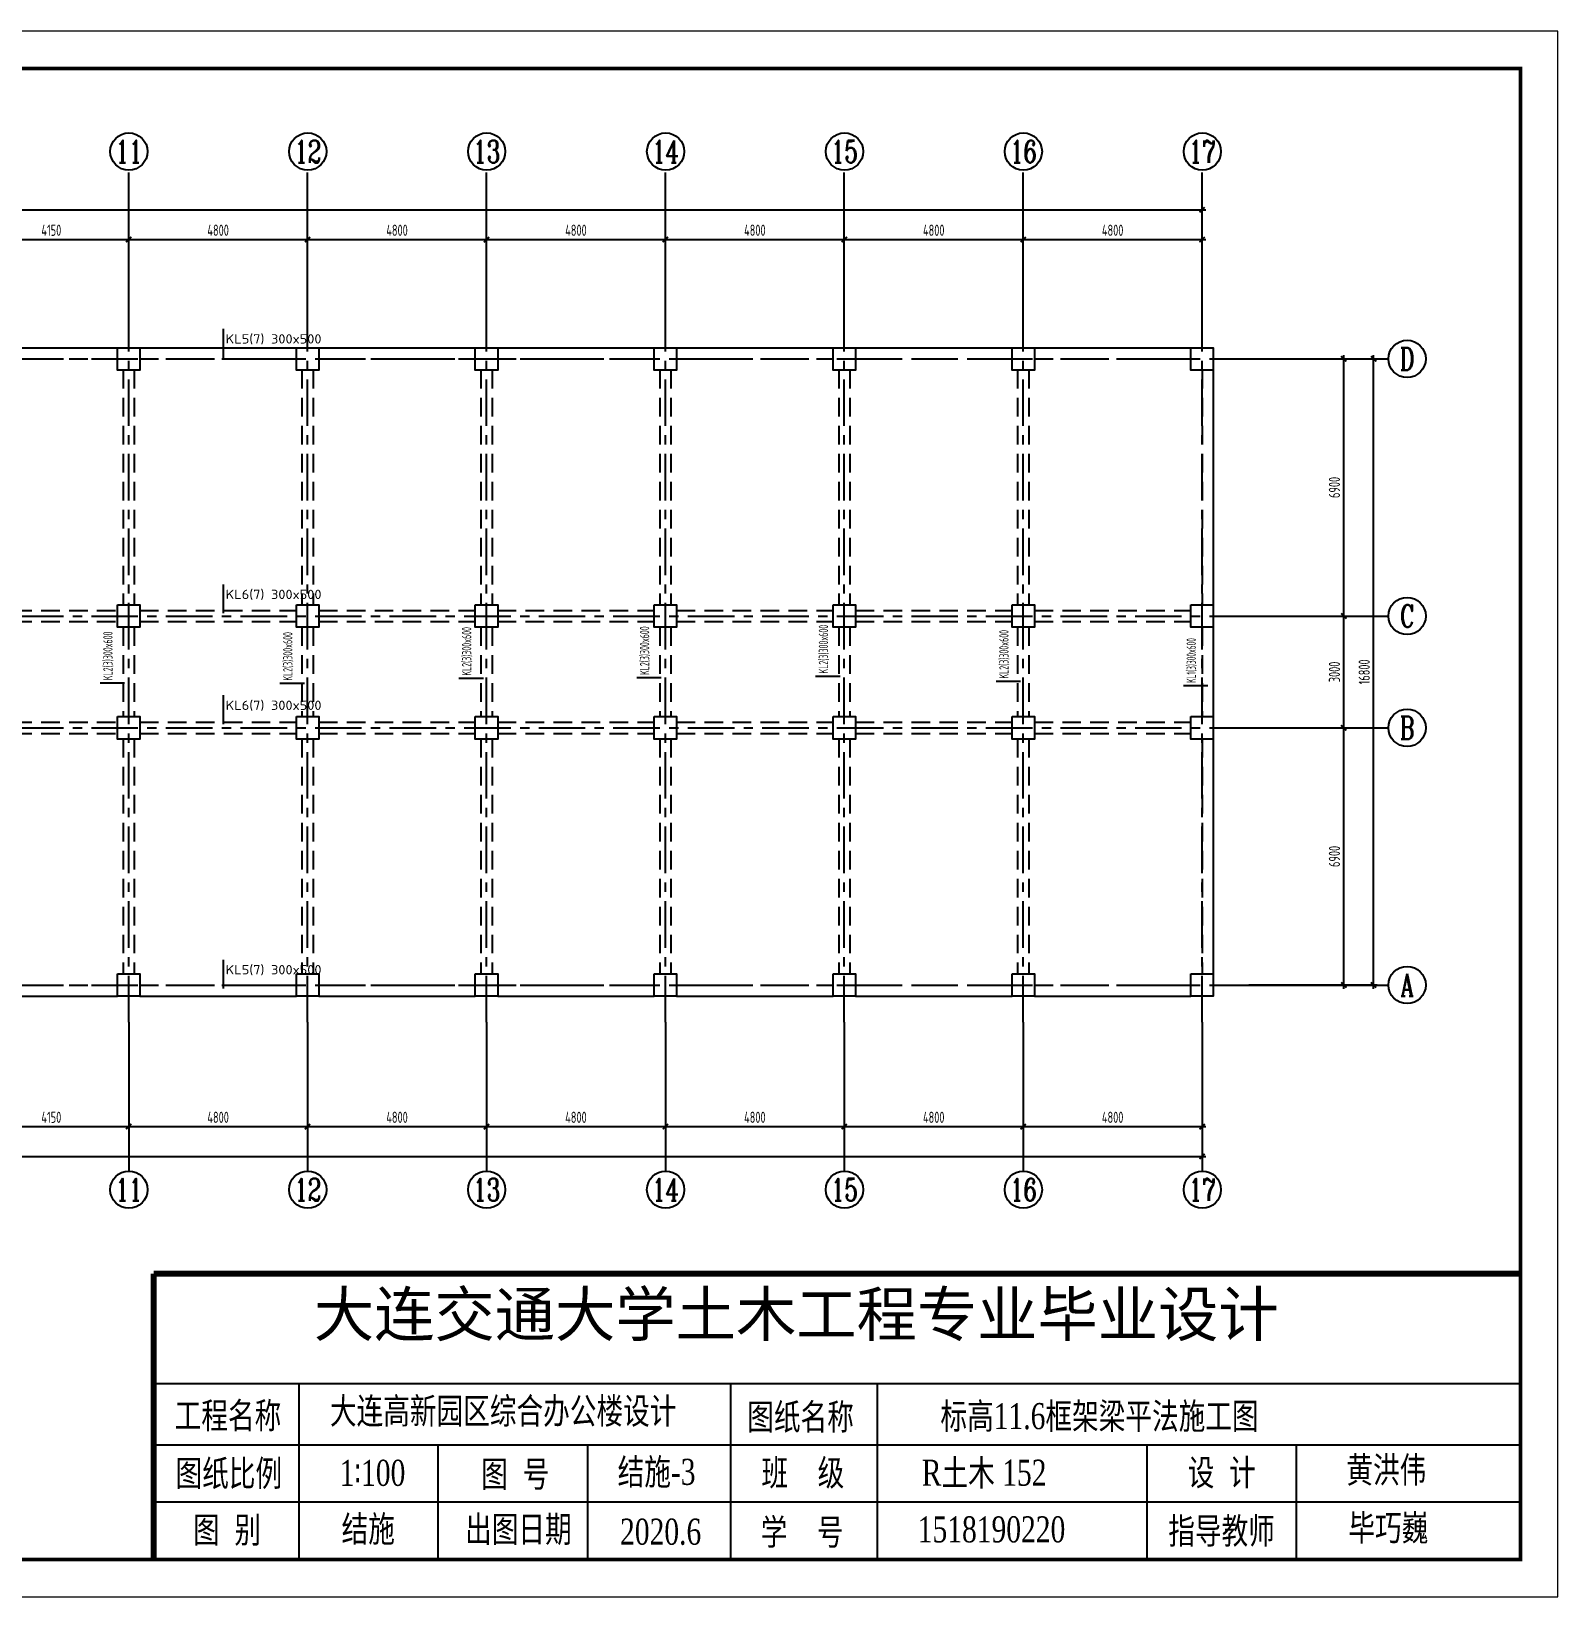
# Model space of a CAD drawing. Extents: x 50245 to 535158, y -325728 to -122983.
# Drawn here: x 230588 to 271540, y -211795 to -169795 of the extents above; entities that cross this region are included whole.
import ezdxf
from ezdxf.enums import TextEntityAlignment as Align

# ---------------------------------------------------------------- set-up
doc = ezdxf.new("R2010")
doc.units = 0
doc.header["$LTSCALE"] = 1000
doc.linetypes.add('CENTER', pattern=[2, 1.25, -0.25, 0.25, -0.25])
doc.linetypes.add('DASHED', pattern=[0.75, 0.5, -0.25])
doc.layers.get('0').update_dxf_attribs({"linetype": 'CONTINUOUS'})
doc.layers.get('Defpoints').update_dxf_attribs({"linetype": 'CONTINUOUS'})
for name, color, linetype in [('AXIS', 253, 'CENTER'), ('AXIS_DIM', 3, 'CONTINUOUS'), ('AXIS_NUM', 7, 'CONTINUOUS'), ('BEAM', 4, 'DASHED'), ('BEAM_CON', 4, 'CONTINUOUS'), ('COLU', 7, 'CONTINUOUS'), ('PUB_TEXT', 7, 'CONTINUOUS'), ('图框', 7, 'CONTINUOUS'), ('梁集中标注', 2, 'CONTINUOUS')]:
    doc.layers.add(name, color=color, linetype=linetype)
doc.layers.add('PUB_TITLE', color=7, linetype='CONTINUOUS', lineweight=0)
doc.styles.add('HZ', font='txt', dxfattribs={"bigfont": 'hztxt'})
doc.styles.add('TSSD_Axis', font='complex.shx', dxfattribs={"width": 0.7, "bigfont": 'hztxt.shx'})
doc.styles.add('TSSD_Dimension', font='tssdeng.shx', dxfattribs={"width": 0.7, "bigfont": 'hztxt.shx'})
doc.styles.add('图签', font='times.ttf', dxfattribs={"width": 0.75})
doc.dimstyles.new('TSSD_100_100', dxfattribs={"dimtxt": 300, "dimasz": 100, "dimexe": 100, "dimexo": 250, "dimgap": 100, "dimtad": 1, "dimdec": 0, "dimzin": 0, "dimdsep": 46, "dimtxsty": 'TSSD_Dimension', "dimblk": 'ARCHTICK', "dimblk1": 'ARCHTICK', "dimblk2": 'ARCHTICK', "dimcen": 0, "dimdle": 100, "dimclrt": 7, "dimadec": 0, "dimazin": 0, "dimtfac": 1, "dimtdec": 0, "dimtix": 1, "dimtmove": 2, "dimatfit": 3, "dimfxl": 1, "dimtolj": 1, "dimtzin": 0, "dimarcsym": 0})

# ---------------------------------------------------------------- blocks, each defined once
blk = doc.blocks.new('_ArchTick')
at = {"color": 0, "linetype": 'ByBlock', "const_width": 0.5}
blk.add_lwpolyline([(-0.71, -0.71), (0.71, 0.71)], dxfattribs=at)
blk = doc.blocks.new('*D155')
at = {"layer": 'AXIS_DIM', "color": 0, "lineweight": -2, "transparency": 16777216}
for p, q in [((229050, -196633), (229050, -199283)), ((233200, -196633), (233200, -199283)), ((228950, -199183), (233300, -199183))]:
    blk.add_line(p, q, dxfattribs=at)
at = {"layer": 'Defpoints', "color": 0, "transparency": 16777216}
for p in [(229050, -196383), (233200, -196383), (233200, -199183)]:
    blk.add_point(p, dxfattribs=at)
at = {"layer": 'AXIS_DIM', "color": 0, "lineweight": -2, "transparency": 16777216, "xscale": 100, "yscale": 100, "zscale": 100, "rotation": 180}
blk.add_blockref('_ArchTick', (229050, -199183), dxfattribs=at)
at = {"layer": 'AXIS_DIM', "color": 0, "lineweight": -2, "transparency": 16777216, "xscale": 100, "yscale": 100, "zscale": 100}
blk.add_blockref('_ArchTick', (233200, -199183), dxfattribs=at)
at = {"layer": 'AXIS_DIM', "color": 7, "transparency": 16777216, "insert": (231125, -198933), "char_height": 300, "attachment_point": 5, "style": 'TSSD_Dimension'}
blk.add_mtext('\\A1;4150', dxfattribs=at)
blk = doc.blocks.new('*D156')
at = {"layer": 'AXIS_DIM', "color": 0, "lineweight": -2, "transparency": 16777216}
for p, q in [((233200, -196633), (233200, -199283)), ((238000, -196633), (238000, -199283)), ((233100, -199183), (238100, -199183))]:
    blk.add_line(p, q, dxfattribs=at)
at = {"layer": 'Defpoints', "color": 0, "transparency": 16777216}
for p in [(233200, -196383), (238000, -196383), (238000, -199183)]:
    blk.add_point(p, dxfattribs=at)
at = {"layer": 'AXIS_DIM', "color": 0, "lineweight": -2, "transparency": 16777216, "xscale": 100, "yscale": 100, "zscale": 100, "rotation": 180}
blk.add_blockref('_ArchTick', (233200, -199183), dxfattribs=at)
at = {"layer": 'AXIS_DIM', "color": 0, "lineweight": -2, "transparency": 16777216, "xscale": 100, "yscale": 100, "zscale": 100}
blk.add_blockref('_ArchTick', (238000, -199183), dxfattribs=at)
at = {"layer": 'AXIS_DIM', "color": 7, "transparency": 16777216, "insert": (235600, -198933), "char_height": 300, "attachment_point": 5, "style": 'TSSD_Dimension'}
blk.add_mtext('\\A1;4800', dxfattribs=at)
blk = doc.blocks.new('*D157')
at = {"layer": 'AXIS_DIM', "color": 0, "lineweight": -2, "transparency": 16777216}
for p, q in [((238000, -196633), (238000, -199283)), ((242800, -196633), (242800, -199283)), ((237900, -199183), (242900, -199183))]:
    blk.add_line(p, q, dxfattribs=at)
at = {"layer": 'Defpoints', "color": 0, "transparency": 16777216}
for p in [(238000, -196383), (242800, -196383), (242800, -199183)]:
    blk.add_point(p, dxfattribs=at)
at = {"layer": 'AXIS_DIM', "color": 0, "lineweight": -2, "transparency": 16777216, "xscale": 100, "yscale": 100, "zscale": 100, "rotation": 180}
blk.add_blockref('_ArchTick', (238000, -199183), dxfattribs=at)
at = {"layer": 'AXIS_DIM', "color": 0, "lineweight": -2, "transparency": 16777216, "xscale": 100, "yscale": 100, "zscale": 100}
blk.add_blockref('_ArchTick', (242800, -199183), dxfattribs=at)
at = {"layer": 'AXIS_DIM', "color": 7, "transparency": 16777216, "insert": (240400, -198933), "char_height": 300, "attachment_point": 5, "style": 'TSSD_Dimension'}
blk.add_mtext('\\A1;4800', dxfattribs=at)
blk = doc.blocks.new('*D158')
at = {"layer": 'AXIS_DIM', "color": 0, "lineweight": -2, "transparency": 16777216}
for p, q in [((242800, -196633), (242800, -199283)), ((247600, -196633), (247600, -199283)), ((242700, -199183), (247700, -199183))]:
    blk.add_line(p, q, dxfattribs=at)
at = {"layer": 'Defpoints', "color": 0, "transparency": 16777216}
for p in [(242800, -196383), (247600, -196383), (247600, -199183)]:
    blk.add_point(p, dxfattribs=at)
at = {"layer": 'AXIS_DIM', "color": 0, "lineweight": -2, "transparency": 16777216, "xscale": 100, "yscale": 100, "zscale": 100, "rotation": 180}
blk.add_blockref('_ArchTick', (242800, -199183), dxfattribs=at)
at = {"layer": 'AXIS_DIM', "color": 0, "lineweight": -2, "transparency": 16777216, "xscale": 100, "yscale": 100, "zscale": 100}
blk.add_blockref('_ArchTick', (247600, -199183), dxfattribs=at)
at = {"layer": 'AXIS_DIM', "color": 7, "transparency": 16777216, "insert": (245200, -198933), "char_height": 300, "attachment_point": 5, "style": 'TSSD_Dimension'}
blk.add_mtext('\\A1;4800', dxfattribs=at)
blk = doc.blocks.new('*D159')
at = {"layer": 'AXIS_DIM', "color": 0, "lineweight": -2, "transparency": 16777216}
for p, q in [((247600, -196633), (247600, -199283)), ((252400, -196633), (252400, -199283)), ((247500, -199183), (252500, -199183))]:
    blk.add_line(p, q, dxfattribs=at)
at = {"layer": 'Defpoints', "color": 0, "transparency": 16777216}
for p in [(247600, -196383), (252400, -196383), (252400, -199183)]:
    blk.add_point(p, dxfattribs=at)
at = {"layer": 'AXIS_DIM', "color": 0, "lineweight": -2, "transparency": 16777216, "xscale": 100, "yscale": 100, "zscale": 100, "rotation": 180}
blk.add_blockref('_ArchTick', (247600, -199183), dxfattribs=at)
at = {"layer": 'AXIS_DIM', "color": 0, "lineweight": -2, "transparency": 16777216, "xscale": 100, "yscale": 100, "zscale": 100}
blk.add_blockref('_ArchTick', (252400, -199183), dxfattribs=at)
at = {"layer": 'AXIS_DIM', "color": 7, "transparency": 16777216, "insert": (250000, -198933), "char_height": 300, "attachment_point": 5, "style": 'TSSD_Dimension'}
blk.add_mtext('\\A1;4800', dxfattribs=at)
blk = doc.blocks.new('*D160')
at = {"layer": 'AXIS_DIM', "color": 0, "lineweight": -2, "transparency": 16777216}
for p, q in [((252400, -196633), (252400, -199283)), ((257200, -196633), (257200, -199283)), ((252300, -199183), (257300, -199183))]:
    blk.add_line(p, q, dxfattribs=at)
at = {"layer": 'Defpoints', "color": 0, "transparency": 16777216}
for p in [(252400, -196383), (257200, -196383), (257200, -199183)]:
    blk.add_point(p, dxfattribs=at)
at = {"layer": 'AXIS_DIM', "color": 0, "lineweight": -2, "transparency": 16777216, "xscale": 100, "yscale": 100, "zscale": 100, "rotation": 180}
blk.add_blockref('_ArchTick', (252400, -199183), dxfattribs=at)
at = {"layer": 'AXIS_DIM', "color": 0, "lineweight": -2, "transparency": 16777216, "xscale": 100, "yscale": 100, "zscale": 100}
blk.add_blockref('_ArchTick', (257200, -199183), dxfattribs=at)
at = {"layer": 'AXIS_DIM', "color": 7, "transparency": 16777216, "insert": (254800, -198933), "char_height": 300, "attachment_point": 5, "style": 'TSSD_Dimension'}
blk.add_mtext('\\A1;4800', dxfattribs=at)
blk = doc.blocks.new('*D161')
at = {"layer": 'AXIS_DIM', "color": 0, "lineweight": -2, "transparency": 16777216}
for p, q in [((257200, -196633), (257200, -199283)), ((262000, -196633), (262000, -199283)), ((257100, -199183), (262100, -199183))]:
    blk.add_line(p, q, dxfattribs=at)
at = {"layer": 'Defpoints', "color": 0, "transparency": 16777216}
for p in [(257200, -196383), (262000, -196383), (262000, -199183)]:
    blk.add_point(p, dxfattribs=at)
at = {"layer": 'AXIS_DIM', "color": 0, "lineweight": -2, "transparency": 16777216, "xscale": 100, "yscale": 100, "zscale": 100, "rotation": 180}
blk.add_blockref('_ArchTick', (257200, -199183), dxfattribs=at)
at = {"layer": 'AXIS_DIM', "color": 0, "lineweight": -2, "transparency": 16777216, "xscale": 100, "yscale": 100, "zscale": 100}
blk.add_blockref('_ArchTick', (262000, -199183), dxfattribs=at)
at = {"layer": 'AXIS_DIM', "color": 7, "transparency": 16777216, "insert": (259600, -198933), "char_height": 300, "attachment_point": 5, "style": 'TSSD_Dimension'}
blk.add_mtext('\\A1;4800', dxfattribs=at)
blk = doc.blocks.new('*D162')
at = {"layer": 'AXIS_DIM', "color": 0, "lineweight": -2, "transparency": 16777216}
for p, q in [((185200, -196633), (185200, -200083)), ((262000, -196633), (262000, -200083)), ((185100, -199983), (262100, -199983))]:
    blk.add_line(p, q, dxfattribs=at)
at = {"layer": 'Defpoints', "color": 0, "transparency": 16777216}
for p in [(185200, -196383), (262000, -196383), (262000, -199983)]:
    blk.add_point(p, dxfattribs=at)
at = {"layer": 'AXIS_DIM', "color": 0, "lineweight": -2, "transparency": 16777216, "xscale": 100, "yscale": 100, "zscale": 100, "rotation": 180}
blk.add_blockref('_ArchTick', (185200, -199983), dxfattribs=at)
at = {"layer": 'AXIS_DIM', "color": 0, "lineweight": -2, "transparency": 16777216, "xscale": 100, "yscale": 100, "zscale": 100}
blk.add_blockref('_ArchTick', (262000, -199983), dxfattribs=at)
at = {"layer": 'AXIS_DIM', "color": 7, "transparency": 16777216, "insert": (223600, -199733), "char_height": 300, "attachment_point": 5, "style": 'TSSD_Dimension'}
blk.add_mtext('\\A1;76800', dxfattribs=at)
blk = doc.blocks.new('*D177')
at = {"layer": 'AXIS_DIM', "color": 0, "lineweight": -2, "transparency": 16777216}
for p, q in [((228950, -175383), (233300, -175383)), ((229050, -177333), (229050, -175283)), ((233200, -177333), (233200, -175283))]:
    blk.add_line(p, q, dxfattribs=at)
at = {"layer": 'Defpoints', "color": 0, "transparency": 16777216}
for p in [(233200, -175383), (229050, -177583), (233200, -177583)]:
    blk.add_point(p, dxfattribs=at)
at = {"layer": 'AXIS_DIM', "color": 0, "lineweight": -2, "transparency": 16777216, "xscale": 100, "yscale": 100, "zscale": 100, "rotation": 180}
blk.add_blockref('_ArchTick', (229050, -175383), dxfattribs=at)
at = {"layer": 'AXIS_DIM', "color": 0, "lineweight": -2, "transparency": 16777216, "xscale": 100, "yscale": 100, "zscale": 100}
blk.add_blockref('_ArchTick', (233200, -175383), dxfattribs=at)
at = {"layer": 'AXIS_DIM', "color": 7, "transparency": 16777216, "insert": (231125, -175133), "char_height": 300, "attachment_point": 5, "style": 'TSSD_Dimension'}
blk.add_mtext('\\A1;4150', dxfattribs=at)
blk = doc.blocks.new('*D178')
at = {"layer": 'AXIS_DIM', "color": 0, "lineweight": -2, "transparency": 16777216}
for p, q in [((233100, -175383), (238100, -175383)), ((233200, -177333), (233200, -175283)), ((238000, -177333), (238000, -175283))]:
    blk.add_line(p, q, dxfattribs=at)
at = {"layer": 'Defpoints', "color": 0, "transparency": 16777216}
for p in [(238000, -175383), (233200, -177583), (238000, -177583)]:
    blk.add_point(p, dxfattribs=at)
at = {"layer": 'AXIS_DIM', "color": 0, "lineweight": -2, "transparency": 16777216, "xscale": 100, "yscale": 100, "zscale": 100, "rotation": 180}
blk.add_blockref('_ArchTick', (233200, -175383), dxfattribs=at)
at = {"layer": 'AXIS_DIM', "color": 0, "lineweight": -2, "transparency": 16777216, "xscale": 100, "yscale": 100, "zscale": 100}
blk.add_blockref('_ArchTick', (238000, -175383), dxfattribs=at)
at = {"layer": 'AXIS_DIM', "color": 7, "transparency": 16777216, "insert": (235600, -175133), "char_height": 300, "attachment_point": 5, "style": 'TSSD_Dimension'}
blk.add_mtext('\\A1;4800', dxfattribs=at)
blk = doc.blocks.new('*D179')
at = {"layer": 'AXIS_DIM', "color": 0, "lineweight": -2, "transparency": 16777216}
for p, q in [((237900, -175383), (242900, -175383)), ((238000, -177333), (238000, -175283)), ((242800, -177333), (242800, -175283))]:
    blk.add_line(p, q, dxfattribs=at)
at = {"layer": 'Defpoints', "color": 0, "transparency": 16777216}
for p in [(242800, -175383), (238000, -177583), (242800, -177583)]:
    blk.add_point(p, dxfattribs=at)
at = {"layer": 'AXIS_DIM', "color": 0, "lineweight": -2, "transparency": 16777216, "xscale": 100, "yscale": 100, "zscale": 100, "rotation": 180}
blk.add_blockref('_ArchTick', (238000, -175383), dxfattribs=at)
at = {"layer": 'AXIS_DIM', "color": 0, "lineweight": -2, "transparency": 16777216, "xscale": 100, "yscale": 100, "zscale": 100}
blk.add_blockref('_ArchTick', (242800, -175383), dxfattribs=at)
at = {"layer": 'AXIS_DIM', "color": 7, "transparency": 16777216, "insert": (240400, -175133), "char_height": 300, "attachment_point": 5, "style": 'TSSD_Dimension'}
blk.add_mtext('\\A1;4800', dxfattribs=at)
blk = doc.blocks.new('*D180')
at = {"layer": 'AXIS_DIM', "color": 0, "lineweight": -2, "transparency": 16777216}
for p, q in [((242700, -175383), (247700, -175383)), ((242800, -177333), (242800, -175283)), ((247600, -177333), (247600, -175283))]:
    blk.add_line(p, q, dxfattribs=at)
at = {"layer": 'Defpoints', "color": 0, "transparency": 16777216}
for p in [(247600, -175383), (242800, -177583), (247600, -177583)]:
    blk.add_point(p, dxfattribs=at)
at = {"layer": 'AXIS_DIM', "color": 0, "lineweight": -2, "transparency": 16777216, "xscale": 100, "yscale": 100, "zscale": 100, "rotation": 180}
blk.add_blockref('_ArchTick', (242800, -175383), dxfattribs=at)
at = {"layer": 'AXIS_DIM', "color": 0, "lineweight": -2, "transparency": 16777216, "xscale": 100, "yscale": 100, "zscale": 100}
blk.add_blockref('_ArchTick', (247600, -175383), dxfattribs=at)
at = {"layer": 'AXIS_DIM', "color": 7, "transparency": 16777216, "insert": (245200, -175133), "char_height": 300, "attachment_point": 5, "style": 'TSSD_Dimension'}
blk.add_mtext('\\A1;4800', dxfattribs=at)
blk = doc.blocks.new('*D181')
at = {"layer": 'AXIS_DIM', "color": 0, "lineweight": -2, "transparency": 16777216}
for p, q in [((247500, -175383), (252500, -175383)), ((247600, -177333), (247600, -175283)), ((252400, -177333), (252400, -175283))]:
    blk.add_line(p, q, dxfattribs=at)
at = {"layer": 'Defpoints', "color": 0, "transparency": 16777216}
for p in [(252400, -175383), (247600, -177583), (252400, -177583)]:
    blk.add_point(p, dxfattribs=at)
at = {"layer": 'AXIS_DIM', "color": 0, "lineweight": -2, "transparency": 16777216, "xscale": 100, "yscale": 100, "zscale": 100, "rotation": 180}
blk.add_blockref('_ArchTick', (247600, -175383), dxfattribs=at)
at = {"layer": 'AXIS_DIM', "color": 0, "lineweight": -2, "transparency": 16777216, "xscale": 100, "yscale": 100, "zscale": 100}
blk.add_blockref('_ArchTick', (252400, -175383), dxfattribs=at)
at = {"layer": 'AXIS_DIM', "color": 7, "transparency": 16777216, "insert": (250000, -175133), "char_height": 300, "attachment_point": 5, "style": 'TSSD_Dimension'}
blk.add_mtext('\\A1;4800', dxfattribs=at)
blk = doc.blocks.new('*D182')
at = {"layer": 'AXIS_DIM', "color": 0, "lineweight": -2, "transparency": 16777216}
for p, q in [((252300, -175383), (257300, -175383)), ((252400, -177333), (252400, -175283)), ((257200, -177333), (257200, -175283))]:
    blk.add_line(p, q, dxfattribs=at)
at = {"layer": 'Defpoints', "color": 0, "transparency": 16777216}
for p in [(257200, -175383), (252400, -177583), (257200, -177583)]:
    blk.add_point(p, dxfattribs=at)
at = {"layer": 'AXIS_DIM', "color": 0, "lineweight": -2, "transparency": 16777216, "xscale": 100, "yscale": 100, "zscale": 100, "rotation": 180}
blk.add_blockref('_ArchTick', (252400, -175383), dxfattribs=at)
at = {"layer": 'AXIS_DIM', "color": 0, "lineweight": -2, "transparency": 16777216, "xscale": 100, "yscale": 100, "zscale": 100}
blk.add_blockref('_ArchTick', (257200, -175383), dxfattribs=at)
at = {"layer": 'AXIS_DIM', "color": 7, "transparency": 16777216, "insert": (254800, -175133), "char_height": 300, "attachment_point": 5, "style": 'TSSD_Dimension'}
blk.add_mtext('\\A1;4800', dxfattribs=at)
blk = doc.blocks.new('*D183')
at = {"layer": 'AXIS_DIM', "color": 0, "lineweight": -2, "transparency": 16777216}
for p, q in [((257100, -175383), (262100, -175383)), ((257200, -177333), (257200, -175283)), ((262000, -177333), (262000, -175283))]:
    blk.add_line(p, q, dxfattribs=at)
at = {"layer": 'Defpoints', "color": 0, "transparency": 16777216}
for p in [(262000, -175383), (257200, -177583), (262000, -177583)]:
    blk.add_point(p, dxfattribs=at)
at = {"layer": 'AXIS_DIM', "color": 0, "lineweight": -2, "transparency": 16777216, "xscale": 100, "yscale": 100, "zscale": 100, "rotation": 180}
blk.add_blockref('_ArchTick', (257200, -175383), dxfattribs=at)
at = {"layer": 'AXIS_DIM', "color": 0, "lineweight": -2, "transparency": 16777216, "xscale": 100, "yscale": 100, "zscale": 100}
blk.add_blockref('_ArchTick', (262000, -175383), dxfattribs=at)
at = {"layer": 'AXIS_DIM', "color": 7, "transparency": 16777216, "insert": (259600, -175133), "char_height": 300, "attachment_point": 5, "style": 'TSSD_Dimension'}
blk.add_mtext('\\A1;4800', dxfattribs=at)
blk = doc.blocks.new('*D184')
at = {"layer": 'AXIS_DIM', "color": 0, "lineweight": -2, "transparency": 16777216}
for p, q in [((185100, -174583), (262100, -174583)), ((185200, -177333), (185200, -174483)), ((262000, -177333), (262000, -174483))]:
    blk.add_line(p, q, dxfattribs=at)
at = {"layer": 'Defpoints', "color": 0, "transparency": 16777216}
for p in [(262000, -174583), (185200, -177583), (262000, -177583)]:
    blk.add_point(p, dxfattribs=at)
at = {"layer": 'AXIS_DIM', "color": 0, "lineweight": -2, "transparency": 16777216, "xscale": 100, "yscale": 100, "zscale": 100, "rotation": 180}
blk.add_blockref('_ArchTick', (185200, -174583), dxfattribs=at)
at = {"layer": 'AXIS_DIM', "color": 0, "lineweight": -2, "transparency": 16777216, "xscale": 100, "yscale": 100, "zscale": 100}
blk.add_blockref('_ArchTick', (262000, -174583), dxfattribs=at)
at = {"layer": 'AXIS_DIM', "color": 7, "transparency": 16777216, "insert": (223600, -174333), "char_height": 300, "attachment_point": 5, "style": 'TSSD_Dimension'}
blk.add_mtext('\\A1;76800', dxfattribs=at)
blk = doc.blocks.new('ts_axno')
at = {"color": 0, "linetype": 'ByBlock', "lineweight": -2}
blk.add_circle((0, 0), 0.5, dxfattribs=at)
at = {"color": 0, "linetype": 'ByBlock', "lineweight": -2, "style": 'TSSD_Axis', "width": 0.7}
blk.add_attdef('A', text='', height=0.6, dxfattribs=at).set_placement((0, 0), align=Align.MIDDLE_CENTER)
blk = doc.blocks.new('*D185')
at = {"layer": 'AXIS_DIM', "color": 0, "lineweight": -2, "transparency": 16777216}
for p, q in [((263250, -188483), (265900, -188483)), ((265800, -195483), (265800, -188383)), ((263250, -195383), (265900, -195383))]:
    blk.add_line(p, q, dxfattribs=at)
at = {"layer": 'Defpoints', "color": 0, "transparency": 16777216}
for p in [(263000, -188483), (265800, -188483), (263000, -195383)]:
    blk.add_point(p, dxfattribs=at)
at = {"layer": 'AXIS_DIM', "color": 0, "lineweight": -2, "transparency": 16777216, "xscale": 100, "yscale": 100, "zscale": 100}
for p, rotation in [((265800, -188483), 90), ((265800, -195383), 270)]:
    blk.add_blockref('_ArchTick', p, dxfattribs=dict(at, rotation=rotation))
at = {"layer": 'AXIS_DIM', "color": 7, "transparency": 16777216, "insert": (265550, -191933), "char_height": 300, "attachment_point": 5, "rotation": 90, "style": 'TSSD_Dimension'}
blk.add_mtext('\\A1;6900', dxfattribs=at)
blk = doc.blocks.new('*D186')
at = {"layer": 'AXIS_DIM', "color": 0, "lineweight": -2, "transparency": 16777216}
for p, q in [((263250, -185483), (265900, -185483)), ((265800, -188583), (265800, -185383)), ((263250, -188483), (265900, -188483))]:
    blk.add_line(p, q, dxfattribs=at)
at = {"layer": 'Defpoints', "color": 0, "transparency": 16777216}
for p in [(263000, -185483), (265800, -185483), (263000, -188483)]:
    blk.add_point(p, dxfattribs=at)
at = {"layer": 'AXIS_DIM', "color": 0, "lineweight": -2, "transparency": 16777216, "xscale": 100, "yscale": 100, "zscale": 100}
for p, rotation in [((265800, -185483), 90), ((265800, -188483), 270)]:
    blk.add_blockref('_ArchTick', p, dxfattribs=dict(at, rotation=rotation))
at = {"layer": 'AXIS_DIM', "color": 7, "transparency": 16777216, "insert": (265550, -186983), "char_height": 300, "attachment_point": 5, "rotation": 90, "style": 'TSSD_Dimension'}
blk.add_mtext('\\A1;3000', dxfattribs=at)
blk = doc.blocks.new('*D187')
at = {"layer": 'AXIS_DIM', "color": 0, "lineweight": -2, "transparency": 16777216}
for p, q in [((265800, -185583), (265800, -178483)), ((263250, -178583), (265900, -178583)), ((263250, -185483), (265900, -185483))]:
    blk.add_line(p, q, dxfattribs=at)
at = {"layer": 'Defpoints', "color": 0, "transparency": 16777216}
for p in [(263000, -178583), (265800, -178583), (263000, -185483)]:
    blk.add_point(p, dxfattribs=at)
at = {"layer": 'AXIS_DIM', "color": 0, "lineweight": -2, "transparency": 16777216, "xscale": 100, "yscale": 100, "zscale": 100}
for p, rotation in [((265800, -178583), 90), ((265800, -185483), 270)]:
    blk.add_blockref('_ArchTick', p, dxfattribs=dict(at, rotation=rotation))
at = {"layer": 'AXIS_DIM', "color": 7, "transparency": 16777216, "insert": (265550, -182033), "char_height": 300, "attachment_point": 5, "rotation": 90, "style": 'TSSD_Dimension'}
blk.add_mtext('\\A1;6900', dxfattribs=at)
blk = doc.blocks.new('*D188')
at = {"layer": 'AXIS_DIM', "color": 0, "lineweight": -2, "transparency": 16777216}
for p, q in [((266600, -195483), (266600, -178483)), ((263250, -178583), (266700, -178583)), ((263250, -195383), (266700, -195383))]:
    blk.add_line(p, q, dxfattribs=at)
at = {"layer": 'Defpoints', "color": 0, "transparency": 16777216}
for p in [(263000, -178583), (266600, -178583), (263000, -195383)]:
    blk.add_point(p, dxfattribs=at)
at = {"layer": 'AXIS_DIM', "color": 0, "lineweight": -2, "transparency": 16777216, "xscale": 100, "yscale": 100, "zscale": 100}
for p, rotation in [((266600, -178583), 90), ((266600, -195383), 270)]:
    blk.add_blockref('_ArchTick', p, dxfattribs=dict(at, rotation=rotation))
at = {"layer": 'AXIS_DIM', "color": 7, "transparency": 16777216, "insert": (266350, -186983), "char_height": 300, "attachment_point": 5, "rotation": 90, "style": 'TSSD_Dimension'}
blk.add_mtext('\\A1;16800', dxfattribs=at)

msp = doc.modelspace()

# ---------------------------------------------------------------- linework, layer by layer
at = {"color": 7, "lineweight": -3}
for p, q in [((233872.9, -206075.1), (270540.3, -206075.1)), ((237772.4, -210795.2), (237772.4, -206075.1)), ((249344.3, -206075.1), (249344.3, -210795.2)), ((253289.9, -210795.2), (253289.9, -206075.1)), ((233872.9, -207720.4), (270540.3, -207720.4)), ((241498.2, -207720.4), (241498.2, -210795.2)), ((245509.5, -207720.4), (245509.5, -210795.2)), ((260513, -207720.4), (260513, -210795.2)), ((264524.4, -207720.4), (264524.4, -210795.2)), ((233872.9, -209252.3), (270540.3, -209252.3))]:
    msp.add_line(p, q, dxfattribs=at)
at = {"color": 7, "lineweight": -3, "const_width": 158.1}
for points in [[(233872.9, -203131.3), (270540.3, -203131.3)], [(233872.9, -203131.3), (233872.9, -210795.2)]]:
    msp.add_lwpolyline(points, dxfattribs=at)
at = {"layer": 'AXIS'}
for p, q in [((233200.2, -196383.3), (233200.2, -177583.3)), ((238000.2, -196383.3), (238000.2, -177583.3)), ((242800.2, -196383.3), (242800.2, -177583.3)), ((247600.2, -196383.3), (247600.2, -177583.3)), ((252400.2, -196383.3), (252400.2, -177583.3)), ((252400.2, -196383.3), (252400.2, -177583.3)), ((257200.2, -196383.3), (257200.2, -177583.3)), ((262000.2, -196383.3), (262000.2, -177583.3)), ((184200.2, -178583.3), (263000.2, -178583.3)), ((184200.2, -185483.3), (263000.2, -185483.3)), ((184200.2, -185483.3), (263000.2, -185483.3)), ((184200.2, -188483.3), (263000.2, -188483.3)), ((184200.2, -188483.3), (263000.2, -188483.3)), ((184200.2, -195383.3), (263000.2, -195383.3)), ((184200.2, -195383.3), (263000.2, -195383.3))]:
    msp.add_line(p, q, dxfattribs=at)
at = {"layer": 'AXIS_NUM'}
for p, q in [((233200.2, -177583.3), (233200.2, -173583.3)), ((238000.2, -177583.3), (238000.2, -173583.3)), ((242800.2, -177583.3), (242800.2, -173583.3)), ((247600.2, -177583.3), (247600.2, -173583.3)), ((252400.2, -177583.3), (252400.2, -173583.3)), ((257200.2, -177583.3), (257200.2, -173583.3)), ((262000.2, -177583.3), (262000.2, -173583.3)), ((263000.2, -178583.3), (267000.2, -178583.3)), ((263000.2, -185483.3), (267000.2, -185483.3)), ((263000.2, -188483.3), (267000.2, -188483.3)), ((263000.2, -195383.3), (267000.2, -195383.3)), ((233200.2, -196383.3), (233200.2, -200383.3)), ((238000.2, -196383.3), (238000.2, -200383.3)), ((242800.2, -196383.3), (242800.2, -200383.3)), ((247600.2, -196383.3), (247600.2, -200383.3)), ((252400.2, -196383.3), (252400.2, -200383.3)), ((257200.2, -196383.3), (257200.2, -200383.3)), ((262000.2, -196383.3), (262000.2, -200383.3))]:
    msp.add_line(p, q, dxfattribs=at)
at = {"layer": 'BEAM'}
for p, q in [((229350.2, -178583.3), (232900.2, -178583.3)), ((233050.2, -178883.3), (233050.2, -185183.3)), ((233350.2, -178883.3), (233350.2, -185183.3)), ((233500.2, -178583.3), (237700.2, -178583.3)), ((237850.2, -178883.3), (237850.2, -185183.3)), ((238150.2, -178883.3), (238150.2, -185183.3)), ((238300.2, -178583.3), (242500.2, -178583.3)), ((242650.2, -178883.3), (242650.2, -185183.3)), ((242950.2, -178883.3), (242950.2, -185183.3)), ((243100.2, -178583.3), (247300.2, -178583.3)), ((247450.2, -178883.3), (247450.2, -185183.3)), ((247750.2, -178883.3), (247750.2, -185183.3)), ((247900.2, -178583.3), (252100.2, -178583.3)), ((252250.2, -178883.3), (252250.2, -185183.3)), ((252550.2, -178883.3), (252550.2, -185183.3)), ((252700.2, -178583.3), (256900.2, -178583.3)), ((257050.2, -178883.3), (257050.2, -185183.3)), ((257350.2, -178883.3), (257350.2, -185183.3)), ((257500.2, -178583.3), (261700.2, -178583.3)), ((262000.2, -178883.3), (262000.2, -185183.3)), ((229350.2, -185333.3), (232900.2, -185333.3)), ((229350.2, -185633.3), (232900.2, -185633.3)), ((233500.2, -185333.3), (237700.2, -185333.3)), ((233500.2, -185633.3), (237700.2, -185633.3)), ((238300.2, -185333.3), (242500.2, -185333.3)), ((238300.2, -185633.3), (242500.2, -185633.3)), ((243100.2, -185333.3), (247300.2, -185333.3)), ((243100.2, -185633.3), (247300.2, -185633.3)), ((247900.2, -185333.3), (252100.2, -185333.3)), ((247900.2, -185633.3), (252100.2, -185633.3)), ((252700.2, -185333.3), (256900.2, -185333.3)), ((252700.2, -185633.3), (256900.2, -185633.3)), ((257500.2, -185333.3), (261700.2, -185333.3)), ((257500.2, -185633.3), (261700.2, -185633.3)), ((233050.2, -185783.3), (233050.2, -188183.3)), ((233350.2, -185783.3), (233350.2, -188183.3)), ((237850.2, -185783.3), (237850.2, -188183.3)), ((238150.2, -185783.3), (238150.2, -188183.3)), ((242650.2, -185783.3), (242650.2, -188183.3)), ((242950.2, -185783.3), (242950.2, -188183.3)), ((247450.2, -185783.3), (247450.2, -188183.3)), ((247750.2, -185783.3), (247750.2, -188183.3)), ((252250.2, -185783.3), (252250.2, -188183.3)), ((252550.2, -185783.3), (252550.2, -188183.3)), ((257050.2, -185783.3), (257050.2, -188183.3)), ((257350.2, -185783.3), (257350.2, -188183.3)), ((262000.2, -185783.3), (262000.2, -188183.3)), ((229350.2, -188333.3), (232900.2, -188333.3)), ((233500.2, -188333.3), (237700.2, -188333.3)), ((238300.2, -188333.3), (242500.2, -188333.3)), ((243100.2, -188333.3), (247300.2, -188333.3)), ((247900.2, -188333.3), (252100.2, -188333.3)), ((252700.2, -188333.3), (256900.2, -188333.3)), ((257500.2, -188333.3), (261700.2, -188333.3)), ((229350.2, -188633.3), (232900.2, -188633.3)), ((233050.2, -188783.3), (233050.2, -195083.3)), ((233350.2, -188783.3), (233350.2, -195083.3)), ((233500.2, -188633.3), (237700.2, -188633.3)), ((237850.2, -188783.3), (237850.2, -195083.3)), ((238150.2, -188783.3), (238150.2, -195083.3)), ((238300.2, -188633.3), (242500.2, -188633.3)), ((242650.2, -188783.3), (242650.2, -195083.3)), ((242950.2, -188783.3), (242950.2, -195083.3)), ((243100.2, -188633.3), (247300.2, -188633.3)), ((247450.2, -188783.3), (247450.2, -195083.3)), ((247750.2, -188783.3), (247750.2, -195083.3)), ((247900.2, -188633.3), (252100.2, -188633.3)), ((252250.2, -188783.3), (252250.2, -195083.3)), ((252550.2, -188783.3), (252550.2, -195083.3)), ((252700.2, -188633.3), (256900.2, -188633.3)), ((257050.2, -188783.3), (257050.2, -195083.3)), ((257350.2, -188783.3), (257350.2, -195083.3)), ((257500.2, -188633.3), (261700.2, -188633.3)), ((262000.2, -188783.3), (262000.2, -195083.3)), ((229350.2, -195383.3), (232900.2, -195383.3)), ((233500.2, -195383.3), (237700.2, -195383.3)), ((238300.2, -195383.3), (242500.2, -195383.3)), ((243100.2, -195383.3), (247300.2, -195383.3)), ((247900.2, -195383.3), (252100.2, -195383.3)), ((252700.2, -195383.3), (256900.2, -195383.3)), ((257500.2, -195383.3), (261700.2, -195383.3))]:
    msp.add_line(p, q, dxfattribs=at)
at = {"layer": 'BEAM_CON'}
for p, q in [((229350.2, -178283.3), (232900.2, -178283.3)), ((233500.2, -178283.3), (237700.2, -178283.3)), ((238300.2, -178283.3), (242500.2, -178283.3)), ((243100.2, -178283.3), (247300.2, -178283.3)), ((247900.2, -178283.3), (252100.2, -178283.3)), ((252700.2, -178283.3), (256900.2, -178283.3)), ((257500.2, -178283.3), (261700.2, -178283.3)), ((262300.2, -178883.3), (262300.2, -185183.3)), ((262300.2, -185783.3), (262300.2, -188183.3)), ((262300.2, -188783.3), (262300.2, -195083.3)), ((229350.2, -195683.3), (232900.2, -195683.3)), ((233500.2, -195683.3), (237700.2, -195683.3)), ((238300.2, -195683.3), (242500.2, -195683.3)), ((243100.2, -195683.3), (247300.2, -195683.3)), ((247900.2, -195683.3), (252100.2, -195683.3)), ((252700.2, -195683.3), (256900.2, -195683.3)), ((257500.2, -195683.3), (261700.2, -195683.3))]:
    msp.add_line(p, q, dxfattribs=at)
at = {"layer": 'COLU'}
for points in [[(232900.2, -178283.3), (233500.2, -178283.3), (233500.2, -178883.3), (232900.2, -178883.3)], [(237700.2, -178283.3), (238300.2, -178283.3), (238300.2, -178883.3), (237700.2, -178883.3)], [(242500.2, -178283.3), (243100.2, -178283.3), (243100.2, -178883.3), (242500.2, -178883.3)], [(247300.2, -178283.3), (247900.2, -178283.3), (247900.2, -178883.3), (247300.2, -178883.3)], [(252100.2, -178283.3), (252700.2, -178283.3), (252700.2, -178883.3), (252100.2, -178883.3)], [(256900.2, -178283.3), (257500.2, -178283.3), (257500.2, -178883.3), (256900.2, -178883.3)], [(261700.2, -178283.3), (262300.2, -178283.3), (262300.2, -178883.3), (261700.2, -178883.3)], [(232900.2, -185183.3), (233500.2, -185183.3), (233500.2, -185783.3), (232900.2, -185783.3)], [(237700.2, -185183.3), (238300.2, -185183.3), (238300.2, -185783.3), (237700.2, -185783.3)], [(242500.2, -185183.3), (243100.2, -185183.3), (243100.2, -185783.3), (242500.2, -185783.3)], [(247300.2, -185183.3), (247900.2, -185183.3), (247900.2, -185783.3), (247300.2, -185783.3)], [(252100.2, -185183.3), (252700.2, -185183.3), (252700.2, -185783.3), (252100.2, -185783.3)], [(256900.2, -185183.3), (257500.2, -185183.3), (257500.2, -185783.3), (256900.2, -185783.3)], [(261700.2, -185183.3), (262300.2, -185183.3), (262300.2, -185783.3), (261700.2, -185783.3)], [(232900.2, -188183.3), (233500.2, -188183.3), (233500.2, -188783.3), (232900.2, -188783.3)], [(237700.2, -188183.3), (238300.2, -188183.3), (238300.2, -188783.3), (237700.2, -188783.3)], [(242500.2, -188183.3), (243100.2, -188183.3), (243100.2, -188783.3), (242500.2, -188783.3)], [(247300.2, -188183.3), (247900.2, -188183.3), (247900.2, -188783.3), (247300.2, -188783.3)], [(252100.2, -188183.3), (252700.2, -188183.3), (252700.2, -188783.3), (252100.2, -188783.3)], [(256900.2, -188183.3), (257500.2, -188183.3), (257500.2, -188783.3), (256900.2, -188783.3)], [(261700.2, -188183.3), (262300.2, -188183.3), (262300.2, -188783.3), (261700.2, -188783.3)], [(232900.2, -195083.3), (233500.2, -195083.3), (233500.2, -195683.3), (232900.2, -195683.3)], [(237700.2, -195083.3), (238300.2, -195083.3), (238300.2, -195683.3), (237700.2, -195683.3)], [(242500.2, -195083.3), (243100.2, -195083.3), (243100.2, -195683.3), (242500.2, -195683.3)], [(247300.2, -195083.3), (247900.2, -195083.3), (247900.2, -195683.3), (247300.2, -195683.3)], [(252100.2, -195083.3), (252700.2, -195083.3), (252700.2, -195683.3), (252100.2, -195683.3)], [(256900.2, -195083.3), (257500.2, -195083.3), (257500.2, -195683.3), (256900.2, -195683.3)], [(261700.2, -195083.3), (262300.2, -195083.3), (262300.2, -195683.3), (261700.2, -195683.3)]]:
    msp.add_lwpolyline(points, close=True, dxfattribs=at)
at = {"layer": 'PUB_TEXT'}
msp.add_line((270540.3, -210795.2), (270540.3, -205795.2), dxfattribs=at)
at = {"layer": 'PUB_TITLE'}
msp.add_lwpolyline([(167440.3, -211795.2), (271540.3, -211795.2), (271540.3, -169795.2), (167440.3, -169795.2)], close=True, dxfattribs=at)
at = {"layer": 'PUB_TITLE', "const_width": 100}
msp.add_lwpolyline([(169940.3, -210795.2), (270540.3, -210795.2), (270540.3, -170795.2), (169940.3, -170795.2)], close=True, dxfattribs=at)
at = {"layer": '图框'}
for p, q in [((270540.3, -203131.3), (270540.3, -210795.2)), ((233872.9, -210795.2), (270540.3, -210795.2)), ((270540.3, -210795.2), (252540.3, -210795.2))]:
    msp.add_line(p, q, dxfattribs=at)
at = {"layer": '梁集中标注'}
for p, q in [((235740.4, -178553), (235740.4, -177779.8)), ((235740.4, -185408), (235740.4, -184634.8)), ((233090.2, -187283.2), (232432.4, -187283.2)), ((237916.5, -187297.5), (237258.7, -187297.5)), ((242715.9, -187163.5), (242058, -187163.5)), ((247489.3, -187144.6), (246831.4, -187144.6)), ((252288.2, -187103.3), (251630.3, -187103.3)), ((257130.1, -187241.6), (256472.3, -187241.6)), ((235740.4, -188383.5), (235740.4, -187610.3)), ((262155.9, -187354.7), (261498, -187354.7)), ((235740.4, -195478.4), (235740.4, -194705.1))]:
    msp.add_line(p, q, dxfattribs=at)

# ---------------------------------------------------------------- block references
at = {"layer": 'AXIS_NUM'}
ref = msp.add_blockref('ts_axno', (233205.6, -173020.5), dxfattribs=dict(at, xscale=1000, yscale=1000, zscale=1000))
ref.add_attrib('12', '11', dxfattribs={"height": 600, "style": 'TSSD_Axis', "width": 0.7}).set_placement((233205.6, -173020.5), align=Align.MIDDLE_CENTER)
ref = msp.add_blockref('ts_axno', (238005.6, -173020.5), dxfattribs=dict(at, xscale=1000, yscale=1000, zscale=1000))
ref.add_attrib('13', '12', dxfattribs={"height": 600, "style": 'TSSD_Axis', "width": 0.7}).set_placement((238005.6, -173020.5), align=Align.MIDDLE_CENTER)
ref = msp.add_blockref('ts_axno', (242805.6, -173020.5), dxfattribs=dict(at, xscale=1000, yscale=1000, zscale=1000))
ref.add_attrib('14', '13', dxfattribs={"height": 600, "style": 'TSSD_Axis', "width": 0.7}).set_placement((242805.6, -173020.5), align=Align.MIDDLE_CENTER)
ref = msp.add_blockref('ts_axno', (247605.6, -173020.5), dxfattribs=dict(at, xscale=1000, yscale=1000, zscale=1000))
ref.add_attrib('15', '14', dxfattribs={"height": 600, "style": 'TSSD_Axis', "width": 0.7}).set_placement((247605.6, -173020.5), align=Align.MIDDLE_CENTER)
ref = msp.add_blockref('ts_axno', (252405.6, -173020.5), dxfattribs=dict(at, xscale=1000, yscale=1000, zscale=1000))
ref.add_attrib('16', '15', dxfattribs={"height": 600, "style": 'TSSD_Axis', "width": 0.7}).set_placement((252405.6, -173020.5), align=Align.MIDDLE_CENTER)
ref = msp.add_blockref('ts_axno', (257205.6, -173020.5), dxfattribs=dict(at, xscale=1000, yscale=1000, zscale=1000))
ref.add_attrib('17', '16', dxfattribs={"height": 600, "style": 'TSSD_Axis', "width": 0.7}).set_placement((257205.6, -173020.5), align=Align.MIDDLE_CENTER)
ref = msp.add_blockref('ts_axno', (262005.6, -173020.5), dxfattribs=dict(at, xscale=1000, yscale=1000, zscale=1000))
ref.add_attrib('18', '17', dxfattribs={"height": 600, "style": 'TSSD_Axis', "width": 0.7}).set_placement((262005.6, -173020.5), align=Align.MIDDLE_CENTER)
ref = msp.add_blockref('ts_axno', (267500.2, -178583.3), dxfattribs=dict(at, xscale=1000, yscale=1000, zscale=1000))
ref.add_attrib('D', 'D', dxfattribs={"height": 600, "style": 'TSSD_Axis', "width": 0.7}).set_placement((267500.2, -178583.3), align=Align.MIDDLE_CENTER)
ref = msp.add_blockref('ts_axno', (267500.2, -185483.3), dxfattribs=dict(at, xscale=1000, yscale=1000, zscale=1000))
ref.add_attrib('C', 'C', dxfattribs={"height": 600, "style": 'TSSD_Axis', "width": 0.7}).set_placement((267500.2, -185483.3), align=Align.MIDDLE_CENTER)
ref = msp.add_blockref('ts_axno', (267500.2, -188483.3), dxfattribs=dict(at, xscale=1000, yscale=1000, zscale=1000))
ref.add_attrib('B', 'B', dxfattribs={"height": 600, "style": 'TSSD_Axis', "width": 0.7}).set_placement((267500.2, -188483.3), align=Align.MIDDLE_CENTER)
ref = msp.add_blockref('ts_axno', (267500.2, -195383.3), dxfattribs=dict(at, xscale=1000, yscale=1000, zscale=1000))
ref.add_attrib('A', 'A', dxfattribs={"height": 600, "style": 'TSSD_Axis', "width": 0.7}).set_placement((267500.2, -195383.3), align=Align.MIDDLE_CENTER)
ref = msp.add_blockref('ts_axno', (233205.6, -200875.2), dxfattribs=dict(at, xscale=1000, yscale=1000, zscale=1000))
ref.add_attrib('12', '11', dxfattribs={"height": 600, "style": 'TSSD_Axis', "width": 0.7}).set_placement((233205.6, -200875.2), align=Align.MIDDLE_CENTER)
ref = msp.add_blockref('ts_axno', (238005.6, -200875.2), dxfattribs=dict(at, xscale=1000, yscale=1000, zscale=1000))
ref.add_attrib('13', '12', dxfattribs={"height": 600, "style": 'TSSD_Axis', "width": 0.7}).set_placement((238005.6, -200875.2), align=Align.MIDDLE_CENTER)
ref = msp.add_blockref('ts_axno', (242805.6, -200875.2), dxfattribs=dict(at, xscale=1000, yscale=1000, zscale=1000))
ref.add_attrib('14', '13', dxfattribs={"height": 600, "style": 'TSSD_Axis', "width": 0.7}).set_placement((242805.6, -200875.2), align=Align.MIDDLE_CENTER)
ref = msp.add_blockref('ts_axno', (247605.6, -200875.2), dxfattribs=dict(at, xscale=1000, yscale=1000, zscale=1000))
ref.add_attrib('15', '14', dxfattribs={"height": 600, "style": 'TSSD_Axis', "width": 0.7}).set_placement((247605.6, -200875.2), align=Align.MIDDLE_CENTER)
ref = msp.add_blockref('ts_axno', (252405.6, -200875.2), dxfattribs=dict(at, xscale=1000, yscale=1000, zscale=1000))
ref.add_attrib('16', '15', dxfattribs={"height": 600, "style": 'TSSD_Axis', "width": 0.7}).set_placement((252405.6, -200875.2), align=Align.MIDDLE_CENTER)
ref = msp.add_blockref('ts_axno', (257205.6, -200875.2), dxfattribs=dict(at, xscale=1000, yscale=1000, zscale=1000))
ref.add_attrib('17', '16', dxfattribs={"height": 600, "style": 'TSSD_Axis', "width": 0.7}).set_placement((257205.6, -200875.2), align=Align.MIDDLE_CENTER)
ref = msp.add_blockref('ts_axno', (262005.6, -200875.2), dxfattribs=dict(at, xscale=1000, yscale=1000, zscale=1000))
ref.add_attrib('18', '17', dxfattribs={"height": 600, "style": 'TSSD_Axis', "width": 0.7}).set_placement((262005.6, -200875.2), align=Align.MIDDLE_CENTER)

# ---------------------------------------------------------------- texts
at = {"color": 7, "lineweight": -3, "style": '图签', "width": 0.75}
for s, height, p in [('工程名称', 699.03, (235864.6, -206921.7)), ('大连高新园区综合办公楼设计', 699.031, (243247.4, -206797.5)), ('图纸名称', 699.03, (251226.2, -206955.9)), ('标高11.6框架梁平法施工图', 699.031, (259248.2, -206935.9)), ('图纸比例', 699.03, (235887.2, -208471.4)), ('1∶100', 699.03, (239741.8, -208471.4)), ('图  号', 699.03, (243572.9, -208509.7)), ('结施-3', 699.03, (247363.8, -208431.2)), ('班    级', 699.03, (251288.1, -208456.3)), ('     R土木 152', 699.031, (255657.5, -208456.3)), ('设  计', 699.03, (262527.2, -208452.5)), ('黄洪伟', 699.03, (266942.3, -208378.5)), ('图  别', 699.03, (235840, -210000.9)), ('结施', 699.03, (239626.7, -209963)), ('出图日期', 699.03, (243656.6, -209973.7)), ('指导教师', 699.03, (262522.1, -210017.4)), ('毕巧巍', 699.03, (266996.1, -209933.4)), ('2020.6', 699.03, (247472.9, -210052.7)), ('学    号', 699.03, (251268.3, -210039.8)), ('       1518190220', 699.031, (255657.5, -209988.2))]:
    msp.add_text(s, height=height, dxfattribs=at).set_placement(p, align=Align.MIDDLE)
at = {"lineweight": -3, "insert": (235747.5, -203622.6), "char_height": 1186.116, "width": 59622.093, "attachment_point": 1, "style": 'HZ'}
msp.add_mtext('\\pt2.093e+004;{\\fFangSong|b0|i0|c134|p49;   大连交通大学土木工程专业毕业设计}', dxfattribs=at)
at = {"layer": '梁集中标注', "style": 'TSSD_Dimension', "width": 1.020746}
for s, p, p2 in [('KL5(7) 300x500', (235801.7, -178172.7), (238374.2, -178172.7)), ('KL6(7) 300x500', (235801.7, -185027.7), (238374.2, -185027.7)), ('KL6(7) 300x500', (235801.7, -188003.1), (238374.2, -188003.1)), ('KL5(7) 300x500', (235801.7, -195098), (238374.2, -195098))]:
    msp.add_text(s, height=250, dxfattribs=at).set_placement(p, p2, align=Align.FIT)
at = {"layer": '梁集中标注', "style": 'TSSD_Dimension'}
for s, width, p, p2 in [('KL2(3)300x600             ', 0.629016, (232767.7, -187204.2), (232767.7, -184631.7)), ('KL2(3)300x600             ', 0.629016, (237594, -187218.5), (237594, -184646)), ('KL2(3)300x600             ', 0.629016, (242393.3, -187084.4), (242393.3, -184511.9)), ('KL2(3)300x600             ', 0.629016, (247166.8, -187065.5), (247166.8, -184493)), ('KL2(3)300x600             ', 0.629016, (251965.6, -187024.2), (251965.6, -184451.7)), ('KL2(3)300x600             ', 0.629016, (256807.6, -187162.5), (256807.6, -184590)), ('KL1(3)300x600               ', 0.592512, (261833.3, -187275.6), (261833.3, -184703.1))]:
    msp.add_text(s, height=250, rotation=90, dxfattribs=dict(at, width=width)).set_placement(p, p2, align=Align.FIT)

# ---------------------------------------------------------------- dimensions: what is measured, and where the dimension line sits
at = {"layer": 'AXIS_DIM'}
for base, p1, p2, picture, middle in [((262000.2, -174583.3), (185200.2, -177583.3), (262000.2, -177583.3), '*D184', (223600.2, -174333.3)), ((233200.2, -175383.3), (229050.2, -177583.3), (233200.2, -177583.3), '*D177', (231125.2, -175133.3)), ((238000.2, -175383.3), (233200.2, -177583.3), (238000.2, -177583.3), '*D178', (235600.2, -175133.3)), ((242800.2, -175383.3), (238000.2, -177583.3), (242800.2, -177583.3), '*D179', (240400.2, -175133.3)), ((247600.2, -175383.3), (242800.2, -177583.3), (247600.2, -177583.3), '*D180', (245200.2, -175133.3)), ((252400.2, -175383.3), (247600.2, -177583.3), (252400.2, -177583.3), '*D181', (250000.2, -175133.3)), ((257200.2, -175383.3), (252400.2, -177583.3), (257200.2, -177583.3), '*D182', (254800.2, -175133.3)), ((262000.2, -175383.3), (257200.2, -177583.3), (262000.2, -177583.3), '*D183', (259600.2, -175133.3))]:
    dim = msp.add_linear_dim(base=base, p1=p1, p2=p2, dimstyle='TSSD_100_100', dxfattribs=at)
    dim.commit()
    dim.dimension.update_dxf_attribs({"geometry": picture, "text_midpoint": middle})
for base, p1, p2, angle, picture, middle in [((265800.2, -178583.3), (263000.2, -185483.3), (263000.2, -178583.3), 270, '*D187', (265550.2, -182033.3)), ((266600.2, -178583.3), (263000.2, -195383.3), (263000.2, -178583.3), 270, '*D188', (266350.2, -186983.3)), ((265800.2, -185483.3), (263000.2, -188483.3), (263000.2, -185483.3), 270, '*D186', (265550.2, -186983.3)), ((265800.2, -188483.3), (263000.2, -195383.3), (263000.2, -188483.3), 270, '*D185', (265550.2, -191933.3)), ((262000.2, -199983.3), (185200.2, -196383.3), (262000.2, -196383.3), 180, '*D162', (223600.2, -199733.3)), ((233200.2, -199183.3), (229050.2, -196383.3), (233200.2, -196383.3), 180, '*D155', (231125.2, -198933.3)), ((238000.2, -199183.3), (233200.2, -196383.3), (238000.2, -196383.3), 180, '*D156', (235600.2, -198933.3)), ((242800.2, -199183.3), (238000.2, -196383.3), (242800.2, -196383.3), 180, '*D157', (240400.2, -198933.3)), ((247600.2, -199183.3), (242800.2, -196383.3), (247600.2, -196383.3), 180, '*D158', (245200.2, -198933.3)), ((252400.2, -199183.3), (247600.2, -196383.3), (252400.2, -196383.3), 180, '*D159', (250000.2, -198933.3)), ((257200.2, -199183.3), (252400.2, -196383.3), (257200.2, -196383.3), 180, '*D160', (254800.2, -198933.3)), ((262000.2, -199183.3), (257200.2, -196383.3), (262000.2, -196383.3), 180, '*D161', (259600.2, -198933.3))]:
    dim = msp.add_linear_dim(base=base, p1=p1, p2=p2, angle=angle, dimstyle='TSSD_100_100', dxfattribs=at)
    dim.commit()
    dim.dimension.update_dxf_attribs({"geometry": picture, "text_midpoint": middle})

doc.saveas('drawing.dxf')
